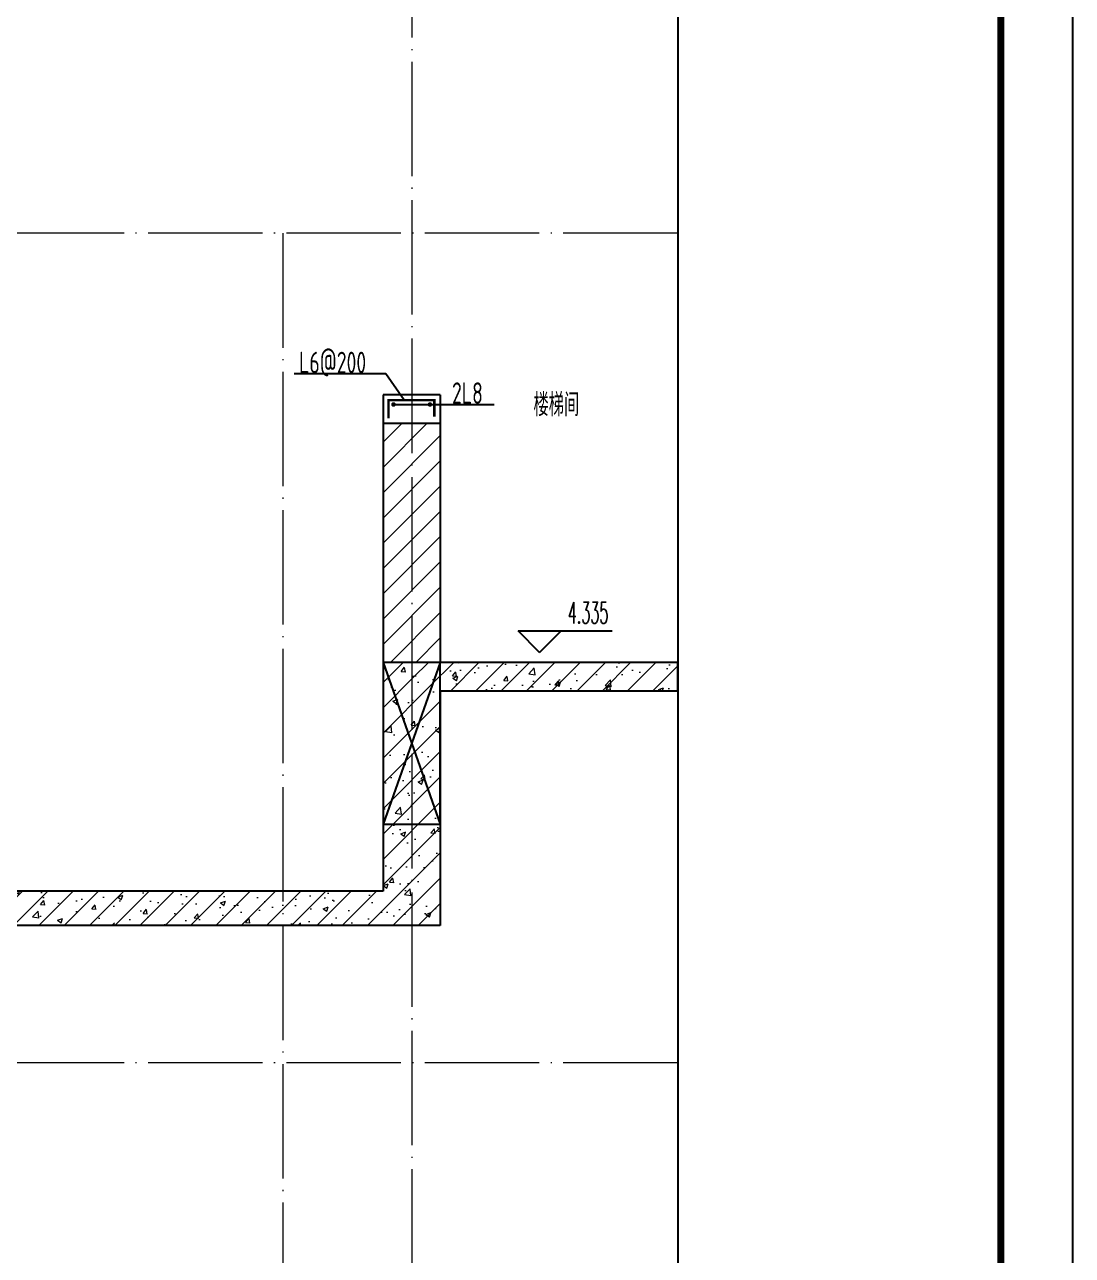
# Model space of a CAD drawing. Extents: x -668857 to 143095, y -247466 to 228182.
# Drawn here: x 115521 to 119185, y 154810 to 159113 of the extents above; entities that cross this region are included whole.
import ezdxf

# ---------------------------------------------------------------- set-up
doc = ezdxf.new("R2010")
doc.units = 0
doc.header["$LTSCALE"] = 1000
doc.linetypes.add('DOTE', pattern=[2.42, 2, -0.2, 0.02, -0.2])
doc.layers.get('0').update_dxf_attribs({"linetype": 'CONTINUOUS'})
for name, color, linetype in [('DIM_ELEV', 3, 'CONTINUOUS'), ('DIM_SYMB', 3, 'CONTINUOUS'), ('PUB_TEXT', 2, 'CONTINUOUS'), ('REIN', 6, 'CONTINUOUS'), ('S-大样-砼线', 7, 'CONTINUOUS'), ('S-引出线', 40, 'CONTINUOUS'), ('TEXT', 2, 'CONTINUOUS'), ('WALL', 5, 'CONTINUOUS'), ('yichutu', 7, 'CONTINUOUS')]:
    doc.layers.add(name, color=color, linetype=linetype)
for name, color, linetype, lineweight in [('DOTE', 19, 'DOTE', 9), ('PUB_HATCH', 8, 'CONTINUOUS', 9), ('图框', 9, 'CONTINUOUS', 18)]:
    doc.layers.add(name, color=color, linetype=linetype, lineweight=lineweight)
doc.styles.add('_TCH_DIM', font='SIMPLEX.shx', dxfattribs={"width": 0.7, "bigfont": 'GBCBIG.shx'})
doc.styles.add('TSSD_REIN', font='tssdeng.shx', dxfattribs={"width": 0.7, "height": 300, "bigfont": 'tssdchn.shx'})
doc.styles.add('w', font='tssdeng.shx', dxfattribs={"width": 0.8, "bigfont": 'tssdchn.shx'})
pattern_1 = [(45, (-956095.346, 321026.26), (-44.194174, 44.194174), []), (50, (-956095.35, 321026.26), (179.315046, -15.688034), [18.75, -206.25]), (355, (-956095.35, 321026.26), (-34.687833, 188.048033), [15, -165]), (100.4514, (-956080.4, 321024.95), (144.627345, 172.359886), [15.935047, -175.285528]), (46.1842, (-956095.35, 321076.26), (266.81026, -41.379754), [28.125, -309.375]), (96.6356, (-956073.1, 321072.8), (233.665676, 243.52947), [23.90257, -262.92825]), (351.1842, (-956095.35, 321076.26), (233.665486, 243.52965), [22.5, -247.5]), (21, (-956070.35, 321063.76), (149.226763, -100.654723), [18.75, -206.25]), (326, (-956070.35, 321063.76), (60.828833, 181.28751), [15, -165]), (71.4514, (-956057.91, 321055.37), (210.055657, 80.632624), [15.935047, -175.285528]), (37.5, (-956095.346, 321026.26), (3.039964, 83.2234635), [0, -163, 0, -167.5, 0, -165.625]), (7.5, (-956095.35, 321026.26), (65.767384, 98.602928), [0, -95.5, 0, -159.25, 0, -63.125]), (327.5, (-956151.096, 321026.26), (133.455609, -5.638718), [0, -62.5, 0, -195, 0, -258.75]), (317.5, (-956176.1, 321026.26), (145.796542, 25.026246), [0, -81.25, 0, -129.5, 0, -183.75])]

# ---------------------------------------------------------------- blocks, each defined once
blk = doc.blocks.new('GFDDDDRG')
at = {"layer": '图框'}
blk.add_lwpolyline([(923309.8, -107437), (923309.8, -159999.5), (893609.8, -159999.5), (893609.8, -107437)], close=True, dxfattribs=at)
blk.add_lwpolyline([(923309.8, -107437), (923309.8, -159999.5), (893609.8, -159999.5), (893609.8, -107437)], close=True, dxfattribs=at)
at = {"layer": '图框', "const_width": 50}
blk.add_lwpolyline([(894109.8, -159499.5), (922809.8, -159499.5), (922809.8, -108687), (894109.8, -108687)], close=True, dxfattribs=at)
blk = doc.blocks.new('yct-1051-594-26275-14850-25-1002.0')
at = {"layer": 'yichutu', "color": 7}
blk.add_lwpolyline([(0, 0), (0, 14850), (26275, 14850), (26275, 0)], close=True, dxfattribs=at)
blk = doc.blocks.new('20210809.04070727')
at = {"layer": 'REIN', "const_width": 9}
blk.add_lwpolyline([(87484.2, 67933.8), (87484.2, 67997.6), (87644.1, 67997.6), (87644.1, 67939.6)], dxfattribs=at)
at = {"layer": 'REIN', "const_width": 8}
for points in [[(87497.7, 67982.5, 1), (87505.7, 67982.5, 1)], [(87625.1, 67982.5, 1), (87633.1, 67982.5, 1)]]:
    blk.add_lwpolyline(points, format="xyb", close=True, dxfattribs=at)
at = {"layer": 'S-大样-砼线'}
for p, q in [((87465.2, 67080.9), (87665.2, 66515.9)), ((87665.2, 67080.9), (87465.2, 66515.9))]:
    blk.add_line(p, q, dxfattribs=at)
blk.add_lwpolyline([(87665.2, 67080.9), (87465.2, 67080.9), (87465.2, 66515.9), (87665.2, 66515.9)], close=True, dxfattribs=at)
at = {"layer": 'S-引出线'}
for p, q in [((87474.6, 68089.8), (87154.5, 68089.8)), ((87538.8, 67997.6), (87474.6, 68089.8)), ((87501.7, 67982.5), (87853.3, 67982.5))]:
    blk.add_line(p, q, dxfattribs=at)
at = {"layer": 'TEXT', "style": 'w', "width": 0.7}
for s, p in [('L6@200', (87171.5, 68092)), ('2L8', (87706.2, 67984.9))]:
    blk.add_text(s, height=75, rotation=0, dxfattribs=at).set_placement(p)

msp = doc.modelspace()

# ---------------------------------------------------------------- hatches: boundary and pattern name
at = {"layer": 'PUB_HATCH'}
h = msp.add_hatch(dxfattribs=at)
h.set_pattern_fill('普通砖', color=256, scale=25, style=0)
h.set_pattern_definition([(45, (-956095.346, 321071.136), (-44.1941915, 44.1941915), [])])
h.paths.add_polyline_path([(116974.98, 157718.25), (116774.98, 157718.24), (116774.99, 156883.25), (116974.99, 156883.25)])
h = msp.add_hatch(dxfattribs=at)
h.set_pattern_fill('钢筋混凝土', color=256, scale=25, style=0)
h.set_pattern_definition(pattern_1)
h.paths.add_polyline_path([(116974.94, 156783.25), (116774.94, 156883.25), (116774.94, 156083.23), (116974.93, 155963.23)])
h = msp.add_hatch(dxfattribs=at)
h.set_pattern_fill('钢筋混凝土', color=256, scale=25, style=0)
h.set_pattern_definition(pattern_1)
h.paths.add_polyline_path([(117805.15, 156883.25), (116774.94, 156883.25), (116974.94, 156783.25), (117805.15, 156783.25)])
h = msp.add_hatch(dxfattribs=at)
h.set_pattern_fill('钢筋混凝土', color=256, scale=25, style=0)
h.set_pattern_definition(pattern_1)
h.paths.add_polyline_path([(116974.93, 155963.23), (116774.94, 156083.23), (114024.96, 156083.23), (113958.29, 156043.23), (114024.96, 155963.23)])

# ---------------------------------------------------------------- linework, layer by layer
at = {"layer": 'DIM_ELEV', "color": 6}
for p, q in [((117322.42, 156918.24), (117247.42, 156993.24)), ((117247.42, 156993.24), (117575.42, 156993.24)), ((117322.42, 156918.24), (117397.42, 156993.24))]:
    msp.add_line(p, q, dxfattribs=at)
at = {"layer": 'DIM_SYMB'}
msp.add_lwpolyline([(117805.16, 170503.25), (117805.16, 160871.36), (117857.66, 160852.25), (117752.66, 160833.74), (117805.16, 160815.11), (117805.16, 151183.22)], dxfattribs=at)
at = {"layer": 'DOTE', "color": 1, "linetype": 'DOTE', "ltscale": 0.2}
for p, q in [((116874.93, 171083.23), (116874.95, 151483.24)), ((117805.16, 158383.23), (112697.94, 158383.23)), ((116424.95, 158383.23), (116424.95, 151483.24)), ((117805.16, 155483.23), (112697.94, 155483.23))]:
    msp.add_line(p, q, dxfattribs=at)
at = {"layer": 'WALL'}
for p, q in [((116774.91, 157818.24), (116774.91, 157718.25)), ((116974.91, 157818.24), (116774.91, 157818.24)), ((116974.91, 157818.24), (116974.91, 157718.25)), ((116974.91, 157718.25), (116774.91, 157718.25)), ((116774.98, 157718.24), (116774.99, 156883.25)), ((116974.91, 157718.25), (116974.98, 157718.25)), ((116974.98, 157718.25), (116974.99, 156883.25)), ((116774.94, 156883.25), (116774.94, 156083.23)), ((117805.15, 156883.25), (116774.94, 156883.25)), ((117805.15, 156783.25), (117805.15, 156883.25)), ((116974.94, 156783.25), (116974.93, 155963.23)), ((117805.15, 156783.25), (116974.94, 156783.25)), ((116774.94, 156083.23), (114024.96, 156083.23)), ((116974.93, 155963.23), (114024.96, 155963.23))]:
    msp.add_line(p, q, dxfattribs=at)

# ---------------------------------------------------------------- block references
at = {"xscale": 0.5, "yscale": 0.5, "zscale": 0.5}
msp.add_blockref('GFDDDDRG', (-342469.74, 227309.73), dxfattribs=at)
at = {"layer": 'REIN'}
msp.add_blockref('20210809.04070727', (29309.73, 89802.3), dxfattribs=at)
at = {"layer": 'yichutu', "rotation": 270}
msp.add_blockref('yct-1051-594-26275-14850-25-1002.0', (104335.15, 173591.25), dxfattribs=at)

# ---------------------------------------------------------------- texts
at = {"layer": 'PUB_TEXT', "style": 'TSSD_REIN', "width": 0.7}
msp.add_text('楼梯间', height=80, dxfattribs=at).set_placement((117300.95, 157743.86))
at = {"layer": 'PUB_TEXT', "color": 6, "style": '_TCH_DIM', "width": 0.494118}
msp.add_text('4.335', height=74.375, dxfattribs=at).set_placement((117420.92, 157019.49))

doc.saveas('drawing.dxf')
